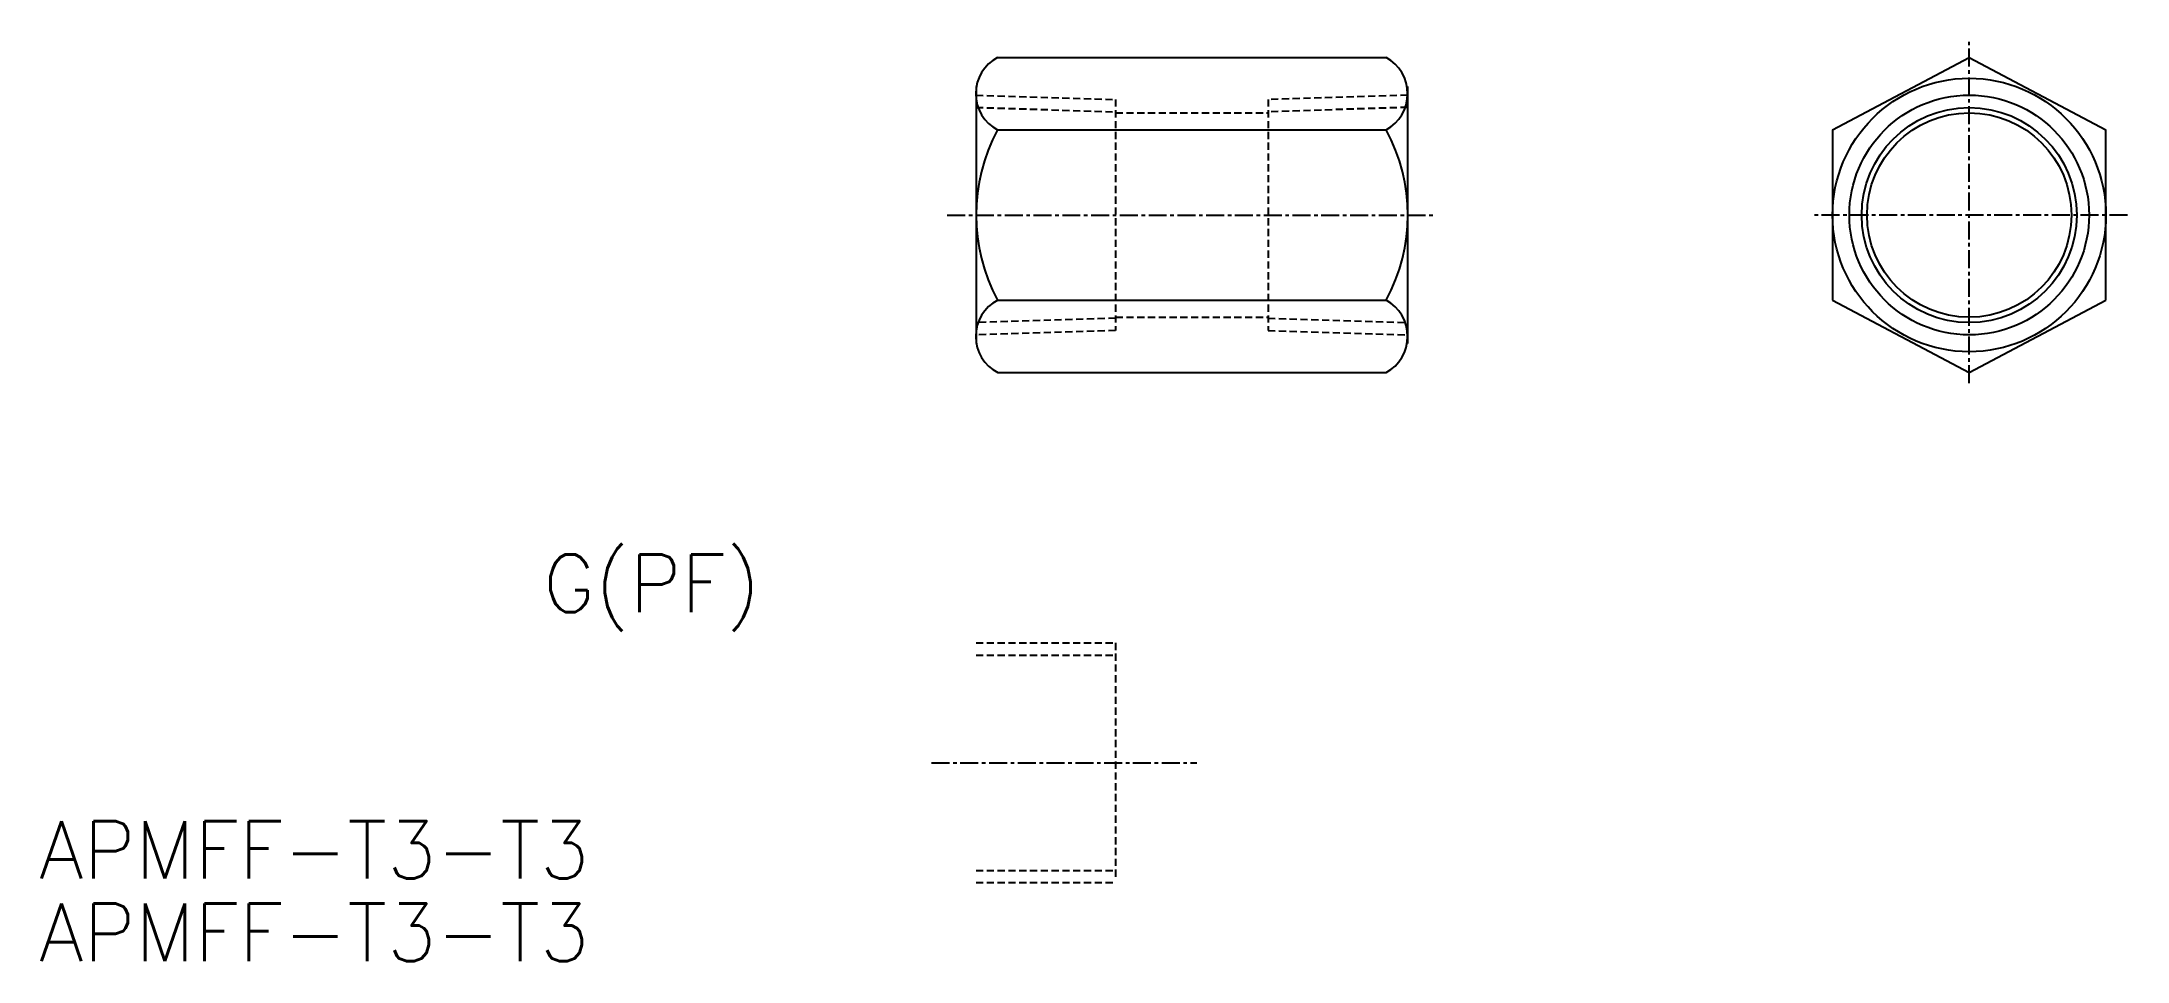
# Model space of a CAD drawing. Extents: x 74 to 219, y 204 to 268.
import ezdxf

# ---------------------------------------------------------------- set-up
doc = ezdxf.new("R2010")
doc.units = 0
doc.linetypes.add('CENTER', pattern=[2, 1.25, -0.25, 0.25, -0.25])
doc.linetypes.add('DASHED', pattern=[0.75, 0.5, -0.25])
doc.layers.get('0').update_dxf_attribs({"linetype": 'CONTINUOUS'})
doc.layers.add('CENTER', color=1, linetype='CENTER')
doc.styles.get("Standard").update_dxf_attribs({"font": 'txt.shx', "bigfont": '@extfont2.shx'})

msp = doc.modelspace()

# ---------------------------------------------------------------- linework, layer by layer
at = {"color": 7, "linetype": 'CONTINUOUS'}
for p, q in [((140.29, 266.94), (167.29, 266.94)), ((198.32, 261.9), (207.82, 266.94)), ((207.82, 266.94), (217.32, 261.9)), ((138.79, 264.92), (138.79, 247.06)), ((168.79, 264.92), (168.79, 247.06)), ((198.32, 261.9), (198.32, 250.08)), ((217.32, 250.08), (217.32, 261.9)), ((140.29, 250.08), (167.29, 250.08)), ((198.32, 250.08), (207.82, 245.04)), ((207.82, 245.04), (217.32, 250.08)), ((140.29, 245.04), (167.29, 245.04))]:
    msp.add_line(p, q, dxfattribs=at)
at = {"color": 3, "linetype": 'DASHED'}
for p, q in [((138.79, 264.32), (148.49, 264.02)), ((148.49, 264.02), (148.49, 247.96)), ((168.79, 264.32), (159.09, 264.02)), ((159.09, 264.02), (159.09, 247.96)), ((138.79, 263.47), (148.49, 263.16)), ((148.49, 263.09), (159.09, 263.09)), ((168.79, 263.47), (159.09, 263.16)), ((148.49, 248.82), (138.79, 248.52)), ((148.49, 247.96), (138.79, 247.66)), ((148.49, 248.89), (159.09, 248.89)), ((159.09, 248.82), (168.79, 248.52)), ((159.09, 247.96), (168.79, 247.66)), ((138.79, 226.27), (148.49, 226.27)), ((148.49, 226.27), (148.49, 209.91)), ((138.79, 225.41), (148.49, 225.42)), ((138.79, 210.46), (148.49, 210.46)), ((138.79, 209.61), (148.49, 209.61))]:
    msp.add_line(p, q, dxfattribs=at)
at = {"color": 7, "linetype": 'CONTINUOUS'}
for radius in [9.5, 7.47, 7.1]:
    msp.add_circle((207.82, 255.99), radius, dxfattribs=at)
at = {"color": 3, "linetype": 'CONTINUOUS'}
msp.add_circle((207.82, 255.99), 8.33, dxfattribs=at)
at = {"color": 7, "linetype": 'CONTINUOUS'}
for centre, radius, start, end in [((141.61, 264.42), 2.84, 117.5873, 242.4127), ((165.93, 264.42), 2.86, 298.4435, 61.5565), ((140.29, 262.92), 4.02e-14, 315, 48.6529), ((167.29, 262.92), 4.02e-14, 131.3471, 225), ((151.17, 255.99), 12.38, 151.4677, 208.5323), ((156.42, 255.99), 12.38, 331.4677, 28.5323), ((156.42, 255.99), 12.38, 331.4677, 28.5323), ((141.61, 247.56), 2.84, 117.5713, 242.4287), ((165.93, 247.56), 2.86, 298.4276, 61.5724)]:
    msp.add_arc(centre, radius, start, end, dxfattribs=at)
at = {"layer": 'CENTER', "color": 1, "linetype": 'CENTER'}
for p, q in [((207.82, 244.3), (207.82, 268.03)), ((136.79, 255.99), (170.79, 255.99)), ((218.81, 255.99), (196.81, 255.99)), ((135.7, 217.94), (154.13, 217.94))]:
    msp.add_line(p, q, dxfattribs=at)
at = {"layer": 'CENTER', "color": 7, "linetype": 'CONTINUOUS'}
msp.add_line((140.29, 261.9), (167.29, 261.9), dxfattribs=at)

# ---------------------------------------------------------------- texts
at = {"color": 7, "linetype": 'CONTINUOUS'}
for s, p in [('G(PF)', (108.71, 228.41)), ('APMFF-T3-T3', (73.68, 209.89)), ('APMFF-T3-T3', (73.68, 204.15))]:
    msp.add_text(s, height=4, dxfattribs=at).set_placement(p)

doc.saveas('drawing.dxf')
